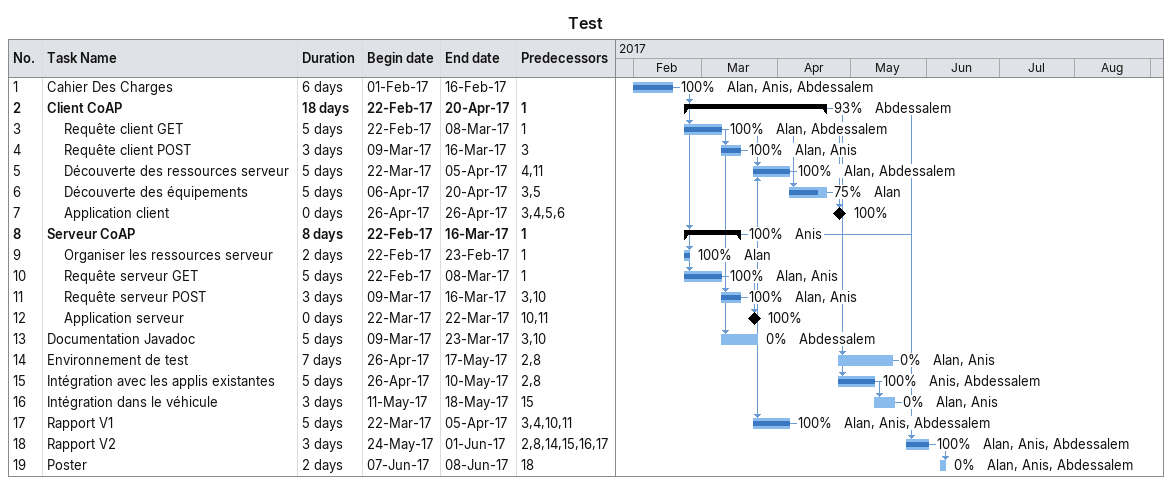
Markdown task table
Test

| ID | Level | Task | Duration | Start | Finish | Predecessors | Resources | % complete |
|---|---|---|---|---|---|---|---|---|
| 1 | 1 | Cahier Des Charges | 6d | 2017-02-01 | 2017-02-16 |  | Alan, Anis, Abdessalem | 100 |
| 2 | 1 | **Client CoAP** | 18d | 2017-02-22 | 2017-04-20 | 1 | Abdessalem | 93 |
| 3 | 2 | Requête client GET | 5d | 2017-02-22 | 2017-03-08 | 1 | Alan, Abdessalem | 100 |
| 4 | 2 | Requête client POST | 3d | 2017-03-09 | 2017-03-16 | 3 | Alan, Anis | 100 |
| 5 | 2 | Découverte des ressources serveur | 5d | 2017-03-22 | 2017-04-05 | 4, 11 | Alan, Abdessalem | 100 |
| 6 | 2 | Découverte des équipements | 5d | 2017-04-06 | 2017-04-20 | 3, 5 | Alan | 75 |
| 7 | 2 | Application client | 0d | 2017-04-26 | 2017-04-26 | 3, 4, 5, 6 |  | 100 |
| 8 | 1 | **Serveur CoAP** | 8d | 2017-02-22 | 2017-03-16 | 1 | Anis | 100 |
| 9 | 2 | Organiser les ressources serveur | 2d | 2017-02-22 | 2017-02-23 | 1 | Alan | 100 |
| 10 | 2 | Requête serveur GET | 5d | 2017-02-22 | 2017-03-08 | 1 | Alan, Anis | 100 |
| 11 | 2 | Requête serveur POST | 3d | 2017-03-09 | 2017-03-16 | 3, 10 | Alan, Anis | 100 |
| 12 | 2 | Application serveur | 0d | 2017-03-22 | 2017-03-22 | 10, 11 |  | 100 |
| 13 | 1 | Documentation Javadoc | 5d | 2017-03-09 | 2017-03-23 | 3, 10 | Abdessalem | 0 |
| 14 | 1 | Environnement de test | 7d | 2017-04-26 | 2017-05-17 | 2, 8 | Alan, Anis | 0 |
| 15 | 1 | Intégration avec les applis existantes | 5d | 2017-04-26 | 2017-05-10 | 2, 8 | Anis, Abdessalem | 100 |
| 16 | 1 | Intégration dans le véhicule | 3d | 2017-05-11 | 2017-05-18 | 15 | Alan, Anis | 0 |
| 17 | 1 | Rapport V1 | 5d | 2017-03-22 | 2017-04-05 | 3, 4, 10, 11 | Alan, Anis, Abdessalem | 100 |
| 18 | 1 | Rapport V2 | 3d | 2017-05-24 | 2017-06-01 | 2, 8, 14, 15, 16, 17 | Alan, Anis, Abdessalem | 100 |
| 19 | 1 | Poster | 2d | 2017-06-07 | 2017-06-08 | 18 | Alan, Anis, Abdessalem | 0 |
